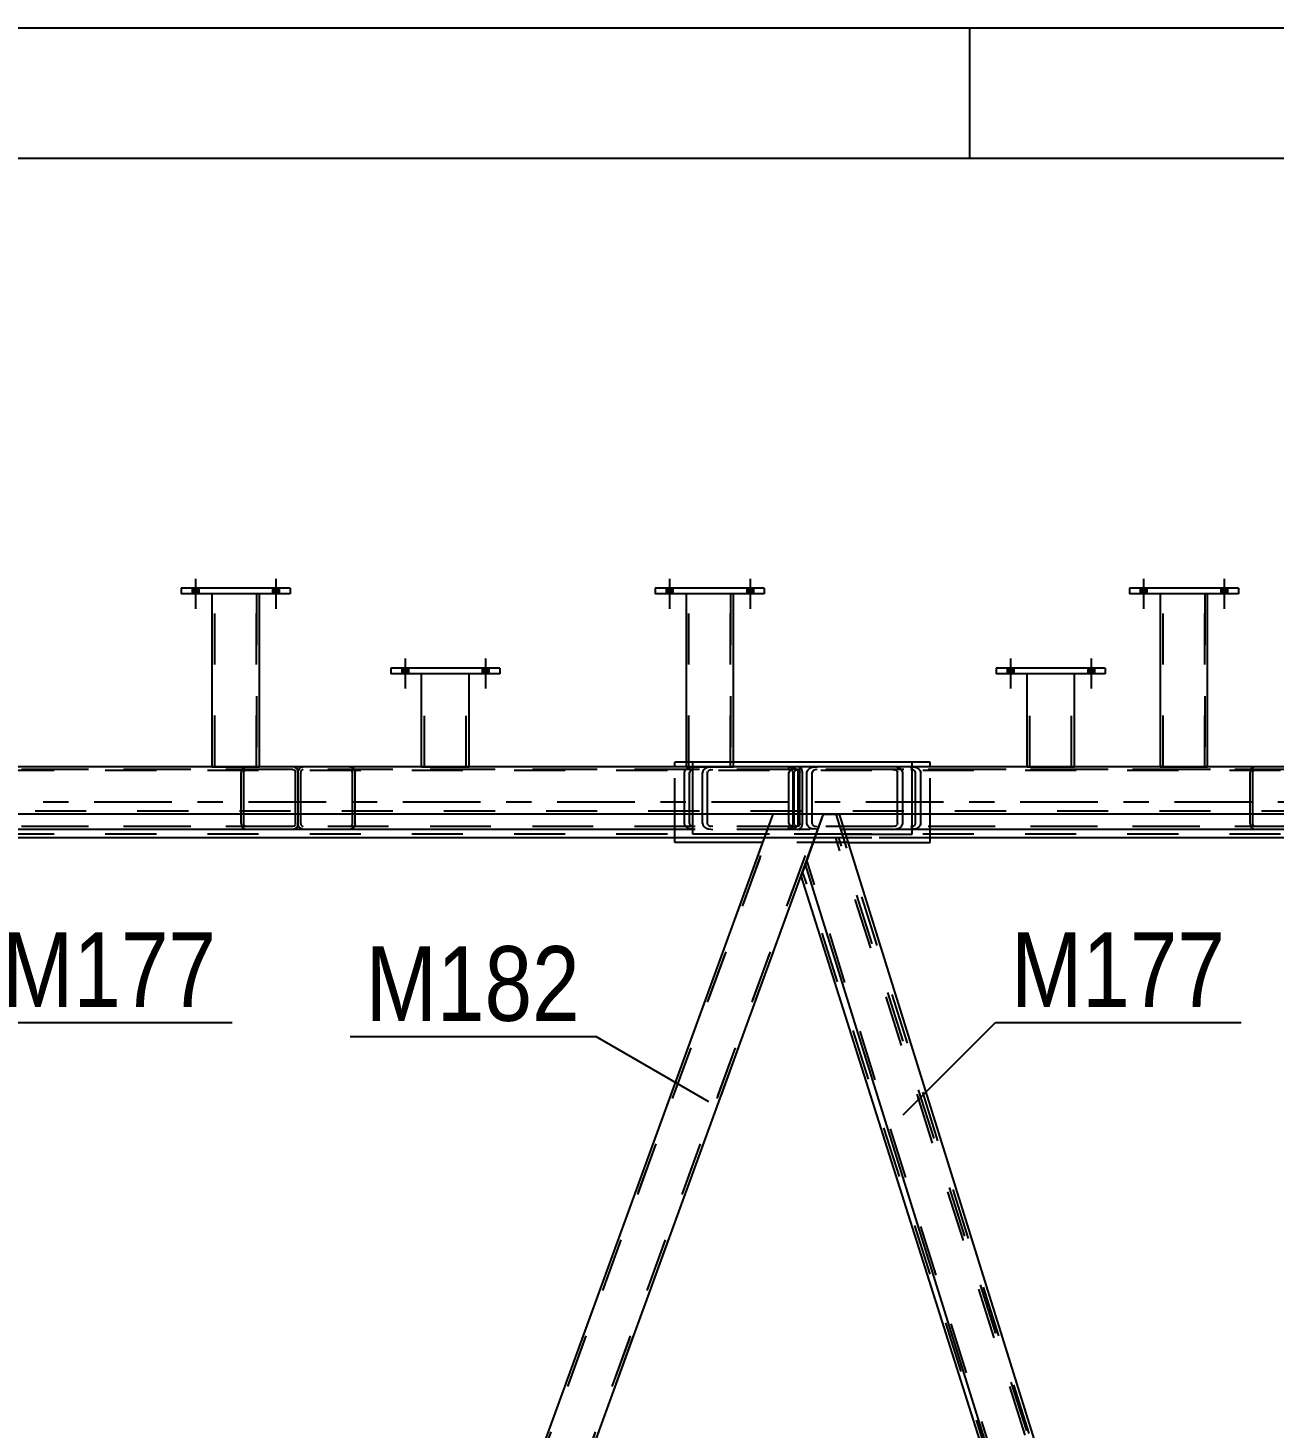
# Model space of a CAD drawing. Header units: millimetres. Extents: x -858 to 331, y -869 to -28.
# Drawn here: x 85.3 to 133.1, y -81.3 to -27.6 of the extents above; entities that cross this region are included whole.
import ezdxf

# ---------------------------------------------------------------- set-up
doc = ezdxf.new("R2010")
doc.units = ezdxf.units.MM
doc.linetypes.add('DXK_LINE_DOT2', pattern=[3.9198, 1.9599, -1.9599])
doc.linetypes.add('DXK_LINE_DOT3', pattern=[5.9187, 2.979, -0.9799, 0.9799, -0.9799])
doc.styles.add('Arial Narrow', font='ARIALN.TTF', dxfattribs={"height": 0.2})

# ---------------------------------------------------------------- blocks, each defined once
blk = doc.blocks.new('Unknown-570393797-1134')
at = {"color": 5, "linetype": 'Continuous'}
for p, q in [((331.435, -27.579), (-857.565, -27.579)), ((121.435, -32.579), (121.435, -27.579)), ((326.435, -32.579), (-852.565, -32.579))]:
    blk.add_line(p, q, dxfattribs=at)
blk = doc.blocks.new('Part-570393797-5240 - 4897')
at = {"color": 2, "linetype": 'Continuous'}
for p, q in [((131.737, -49.066), (127.555, -49.066)), ((127.555, -49.066), (127.555, -49.284)), ((131.737, -49.284), (127.555, -49.284)), ((131.737, -49.066), (131.737, -49.284))]:
    blk.add_line(p, q, dxfattribs=at)
blk = doc.blocks.new('Bolt-570393797-4966 - 4897')
at = {"linetype": 'Continuous'}
for points in [[(99.903, -52.127), (99.648, -52.127), (99.648, -52.345), (99.903, -52.345)], [(99.903, -52.127), (99.648, -52.127), (99.648, -52.345), (99.903, -52.345)], [(102.994, -52.127), (102.739, -52.127), (102.739, -52.345), (102.994, -52.345)], [(102.994, -52.127), (102.739, -52.127), (102.739, -52.345), (102.994, -52.345)]]:
    blk.add_hatch(color=1, dxfattribs=at).paths.add_polyline_path(points)
at = {"color": 1, "linetype": 'Continuous'}
for p, q in [((99.776, -51.763), (99.776, -52.908)), ((99.776, -51.763), (99.776, -52.908)), ((102.866, -51.763), (102.866, -52.908)), ((102.866, -51.763), (102.866, -52.908)), ((99.648, -52.127), (99.648, -52.345)), ((99.648, -52.127), (99.648, -52.345)), ((99.903, -52.127), (99.903, -52.345)), ((99.903, -52.127), (99.903, -52.345)), ((102.739, -52.127), (102.739, -52.345)), ((102.739, -52.127), (102.739, -52.345)), ((102.994, -52.127), (102.994, -52.345)), ((102.994, -52.127), (102.994, -52.345))]:
    blk.add_line(p, q, dxfattribs=at)
blk = doc.blocks.new('Bolt-570393797-4986 - 4897')
at = {"linetype": 'Continuous'}
for points in [[(110.044, -49.066), (109.789, -49.066), (109.789, -49.284), (110.044, -49.284)], [(110.044, -49.066), (109.789, -49.066), (109.789, -49.284), (110.044, -49.284)], [(113.135, -49.066), (112.88, -49.066), (112.88, -49.284), (113.135, -49.284)], [(113.135, -49.066), (112.88, -49.066), (112.88, -49.284), (113.135, -49.284)]]:
    blk.add_hatch(color=1, dxfattribs=at).paths.add_polyline_path(points)
at = {"color": 1, "linetype": 'Continuous'}
for p, q in [((109.916, -48.702), (109.916, -49.848)), ((109.916, -48.702), (109.916, -49.848)), ((113.007, -48.702), (113.007, -49.848)), ((113.007, -48.702), (113.007, -49.848)), ((109.789, -49.066), (109.789, -49.284)), ((109.789, -49.066), (109.789, -49.284)), ((110.044, -49.066), (110.044, -49.284)), ((110.044, -49.066), (110.044, -49.284)), ((112.88, -49.066), (112.88, -49.284)), ((112.88, -49.066), (112.88, -49.284)), ((113.135, -49.066), (113.135, -49.284)), ((113.135, -49.066), (113.135, -49.284))]:
    blk.add_line(p, q, dxfattribs=at)
blk = doc.blocks.new('Part-570393797-5293 - 4897')
at = {"color": 2, "linetype": 'Continuous'}
for p, q in [((115.245, -59.321), (115.825, -57.727)), ((115.825, -57.727), (116.424, -57.727)), ((116.424, -57.727), (133.107, -111.25)), ((115.245, -59.321), (115.122, -59.659)), ((115.122, -59.659), (131.694, -112.827))]:
    blk.add_line(p, q, dxfattribs=at)
at = {"color": 7, "linetype": 'DXK_LINE_DOT2'}
for p, q in [((133.045, -111.419), (116.309, -57.727)), ((115.131, -59.634), (115.245, -59.321)), ((131.808, -112.827), (115.183, -59.49))]:
    blk.add_line(p, q, dxfattribs=at)
blk = doc.blocks.new('Part-570393797-5006 - 4897')
at = {"color": 7, "linetype": 'DXK_LINE_DOT2'}
for p, q in [((93.951, -112.827), (114.006, -57.727)), ((95.654, -112.827), (115.709, -57.727)), ((115.122, -59.659), (115.825, -57.727))]:
    blk.add_line(p, q, dxfattribs=at)
at = {"color": 2, "linetype": 'Continuous'}
for p, q in [((94.409, -111.25), (113.89, -57.727)), ((115.825, -57.727), (113.89, -57.727)), ((95.77, -112.827), (115.122, -59.659))]:
    blk.add_line(p, q, dxfattribs=at)
blk = doc.blocks.new('Part-570393797-5088 - 4897')
at = {"color": 7, "linetype": 'DXK_LINE_DOT2'}
for p, q in [((299.216, -56.018), (-22.286, -56.018)), ((299.216, -55.909), (1.464, -55.909)), ((94.189, -55.909), (92.371, -55.909)), ((112.371, -55.909), (110.553, -55.909)), ((130.555, -55.909), (128.737, -55.909)), ((299.216, -57.618), (-22.286, -57.618)), ((270.614, -57.727), (75.192, -57.727)), ((116.424, -57.727), (113.89, -57.727))]:
    blk.add_line(p, q, dxfattribs=at)
at = {"color": 2, "linetype": 'Continuous'}
for p, q in [((92.371, -55.909), (76.01, -55.909)), ((110.553, -55.909), (94.189, -55.909)), ((128.737, -55.909), (112.371, -55.909)), ((146.916, -55.909), (130.555, -55.909)), ((113.89, -57.727), (77.726, -57.727)), ((152.587, -57.727), (116.424, -57.727))]:
    blk.add_line(p, q, dxfattribs=at)
blk = doc.blocks.new('Part-570393797-5139 - 4897')
at = {"color": 7, "linetype": 'DXK_LINE_DOT2'}
for p, q in [((94.189, -49.284), (92.371, -49.284)), ((92.371, -49.284), (92.371, -55.909)), ((92.48, -55.909), (92.48, -49.284)), ((94.08, -49.284), (94.08, -55.909)), ((94.189, -55.909), (94.189, -49.284)), ((92.371, -55.909), (94.189, -55.909))]:
    blk.add_line(p, q, dxfattribs=at)
blk = doc.blocks.new('Part-570393797-5142 - 4897')
at = {"color": 2, "linetype": 'Continuous'}
for p, q in [((95.371, -49.066), (91.189, -49.066)), ((91.189, -49.066), (91.189, -49.284)), ((95.371, -49.284), (91.189, -49.284)), ((95.371, -49.066), (95.371, -49.284))]:
    blk.add_line(p, q, dxfattribs=at)
blk = doc.blocks.new('Part-570393797-5145 - 4897')
at = {"color": 2, "linetype": 'Continuous'}
for p, q in [((92.371, -49.284), (92.371, -55.909)), ((94.189, -55.909), (94.189, -49.284)), ((92.371, -55.909), (94.189, -55.909))]:
    blk.add_line(p, q, dxfattribs=at)
at = {"color": 7, "linetype": 'DXK_LINE_DOT2'}
for p, q in [((94.189, -49.284), (92.371, -49.284)), ((92.48, -55.909), (92.48, -49.284)), ((94.08, -55.909), (94.08, -49.284)), ((94.072, -55.909), (94.054, -55.909)), ((94.054, -55.909), (94.072, -55.909)), ((94.072, -55.909), (94.08, -55.909)), ((94.08, -55.909), (94.072, -55.909))]:
    blk.add_line(p, q, dxfattribs=at)
blk = doc.blocks.new('Part-570393797-5843 - 4897')
at = {"color": 7, "linetype": 'DXK_LINE_DOT2'}
for p, q in [((95.673, -56.128), (95.689, -56.044)), ((95.673, -57.727), (95.673, -56.128)), ((95.689, -56.044), (95.732, -55.973)), ((95.732, -55.973), (95.796, -55.926)), ((95.78, -56.086), (95.773, -56.128)), ((95.773, -58.091), (95.773, -56.128)), ((95.802, -56.051), (95.78, -56.086)), ((95.796, -55.926), (95.872, -55.91)), ((95.834, -56.027), (95.802, -56.051)), ((95.872, -56.019), (95.834, -56.027)), ((114.824, -55.91), (95.872, -55.91)), ((114.824, -56.019), (95.872, -56.019)), ((97.659, -55.91), (97.735, -55.926)), ((97.697, -56.027), (97.659, -56.019)), ((97.729, -56.051), (97.697, -56.027)), ((97.75, -56.086), (97.729, -56.051)), ((97.735, -55.926), (97.799, -55.973)), ((97.758, -56.128), (97.75, -56.086)), ((97.758, -58.091), (97.758, -56.128)), ((97.799, -55.973), (97.842, -56.044)), ((97.842, -56.044), (97.857, -56.128)), ((97.857, -58.091), (97.857, -56.128)), ((111.21, -56.044), (111.18, -56.128)), ((111.18, -58.091), (111.18, -56.128)), ((111.378, -56.128), (111.393, -56.086)), ((111.378, -58.091), (111.378, -56.128)), ((111.577, -55.91), (111.425, -55.926)), ((111.501, -56.027), (111.577, -56.019)), ((114.498, -56.019), (114.498, -55.91)), ((114.9, -55.926), (114.824, -55.91)), ((114.824, -56.019), (114.862, -56.027)), ((114.862, -56.027), (114.894, -56.051)), ((114.894, -56.051), (114.915, -56.086)), ((114.964, -55.973), (114.9, -55.926)), ((114.915, -56.086), (114.923, -56.128)), ((114.923, -58.091), (114.923, -56.128)), ((115.007, -56.044), (114.964, -55.973)), ((115.022, -56.128), (115.007, -56.044)), ((115.022, -58.091), (115.022, -56.128)), ((95.773, -58.091), (95.78, -58.133)), ((95.78, -58.133), (95.802, -58.168)), ((95.802, -58.168), (95.834, -58.192)), ((95.834, -58.192), (95.872, -58.2)), ((114.824, -58.2), (95.872, -58.2)), ((97.659, -58.2), (97.697, -58.192)), ((97.735, -58.293), (97.659, -58.31)), ((97.697, -58.192), (97.729, -58.168)), ((97.729, -58.168), (97.75, -58.133)), ((97.799, -58.246), (97.735, -58.293)), ((97.75, -58.133), (97.758, -58.091)), ((97.842, -58.175), (97.799, -58.246)), ((97.857, -58.091), (97.842, -58.175)), ((114.824, -58.31), (110.816, -58.31)), ((111.18, -58.091), (111.21, -58.175)), ((111.393, -58.133), (111.378, -58.091)), ((111.425, -58.293), (111.577, -58.31)), ((111.577, -58.2), (111.501, -58.192)), ((114.498, -58.31), (114.498, -58.2)), ((114.862, -58.192), (114.824, -58.2)), ((114.824, -58.31), (114.9, -58.293)), ((114.894, -58.168), (114.862, -58.192)), ((114.915, -58.133), (114.894, -58.168)), ((114.9, -58.293), (114.964, -58.246)), ((114.923, -58.091), (114.915, -58.133)), ((114.964, -58.246), (115.007, -58.175)), ((115.007, -58.175), (115.022, -58.091))]:
    blk.add_line(p, q, dxfattribs=at)
at = {"color": 2, "linetype": 'Continuous'}
for p, q in [((95.673, -58.091), (95.673, -57.727)), ((95.689, -58.175), (95.673, -58.091)), ((95.732, -58.246), (95.689, -58.175)), ((95.796, -58.293), (95.732, -58.246)), ((95.872, -58.31), (95.796, -58.293)), ((110.816, -58.31), (95.872, -58.31))]:
    blk.add_line(p, q, dxfattribs=at)
at = {"color": 7, "linetype": 'DXK_LINE_DOT2'}
for centre, radius, start, end in [((111.486, -56.292), 0.371, 99.5183, 138.064), ((111.531, -56.21), 0.186, 99.5183, 138.064), ((111.486, -57.927), 0.371, 221.936, 260.4817), ((111.531, -58.009), 0.186, 221.936, 260.4817)]:
    blk.add_arc(centre, radius, start, end, dxfattribs=at)
blk = doc.blocks.new('Part-570393797-5166 - 4897')
at = {"color": 7, "linetype": 'DXK_LINE_DOT2'}
for p, q in [((93.987, -112.728), (113.675, -58.637)), ((95.69, -112.728), (115.377, -58.637)), ((95.806, -112.728), (115.493, -58.637)), ((113.492, -58.819), (113.559, -58.637)), ((115.493, -58.637), (113.559, -58.637))]:
    blk.add_line(p, q, dxfattribs=at)
at = {"color": 2, "linetype": 'Continuous'}
blk.add_line((94.409, -111.25), (113.492, -58.819), dxfattribs=at)
blk = doc.blocks.new('Part-570393797-5234 - 4897')
at = {"color": 7, "linetype": 'DXK_LINE_DOT2'}
for p, q in [((131.737, -49.066), (127.555, -49.066)), ((127.555, -49.066), (127.555, -49.284)), ((131.737, -49.284), (127.555, -49.284)), ((131.737, -49.066), (131.737, -49.284))]:
    blk.add_line(p, q, dxfattribs=at)
blk = doc.blocks.new('Part-570393797-5237 - 4897')
at = {"color": 7, "linetype": 'DXK_LINE_DOT2'}
for p, q in [((130.555, -49.284), (128.737, -49.284)), ((128.737, -49.284), (128.737, -55.909)), ((128.846, -55.909), (128.846, -49.284)), ((130.446, -49.284), (130.446, -55.909)), ((130.555, -55.909), (130.555, -49.284)), ((128.737, -55.909), (130.555, -55.909))]:
    blk.add_line(p, q, dxfattribs=at)
blk = doc.blocks.new('Part-570393797-5243 - 4897')
at = {"color": 2, "linetype": 'Continuous'}
for p, q in [((128.737, -49.284), (128.737, -55.909)), ((130.555, -55.909), (130.555, -49.284)), ((128.737, -55.909), (130.555, -55.909))]:
    blk.add_line(p, q, dxfattribs=at)
at = {"color": 7, "linetype": 'DXK_LINE_DOT2'}
for p, q in [((130.555, -49.284), (128.737, -49.284)), ((128.846, -55.909), (128.846, -49.284)), ((130.446, -55.909), (130.446, -49.284)), ((130.438, -55.909), (130.421, -55.909)), ((130.421, -55.909), (130.438, -55.909)), ((130.438, -55.909), (130.446, -55.909)), ((130.446, -55.909), (130.438, -55.909))]:
    blk.add_line(p, q, dxfattribs=at)
blk = doc.blocks.new('Part-570393797-5394 - 4897')
at = {"color": 2, "linetype": 'Continuous'}
for p, q in [((123.63, -55.909), (123.63, -52.344)), ((125.449, -55.909), (125.449, -52.344))]:
    blk.add_line(p, q, dxfattribs=at)
at = {"color": 7, "linetype": 'DXK_LINE_DOT2'}
for p, q in [((125.449, -52.344), (123.63, -52.344)), ((123.739, -55.91), (123.739, -52.344)), ((125.339, -55.91), (125.339, -52.344)), ((123.63, -55.909), (123.63, -55.91)), ((123.63, -55.91), (125.449, -55.91)), ((125.449, -55.91), (125.449, -55.909)), ((125.449, -55.909), (125.449, -55.91))]:
    blk.add_line(p, q, dxfattribs=at)
blk = doc.blocks.new('Part-570393797-5313 - 4897')
at = {"color": 7, "linetype": 'DXK_LINE_DOT2'}
for p, q in [((95.371, -49.066), (91.189, -49.066)), ((91.189, -49.066), (91.189, -49.284)), ((95.371, -49.284), (91.189, -49.284)), ((95.371, -49.066), (95.371, -49.284))]:
    blk.add_line(p, q, dxfattribs=at)
blk = doc.blocks.new('Bolt-570393797-5353 - 4897')
at = {"linetype": 'Continuous'}
for points in [[(91.862, -49.066), (91.607, -49.066), (91.607, -49.284), (91.862, -49.284)], [(91.862, -49.066), (91.607, -49.066), (91.607, -49.284), (91.862, -49.284)], [(94.953, -49.066), (94.698, -49.066), (94.698, -49.284), (94.953, -49.284)], [(94.953, -49.066), (94.698, -49.066), (94.698, -49.284), (94.953, -49.284)]]:
    blk.add_hatch(color=1, dxfattribs=at).paths.add_polyline_path(points)
at = {"color": 1, "linetype": 'Continuous'}
for p, q in [((91.734, -48.702), (91.734, -49.848)), ((91.734, -48.702), (91.734, -49.848)), ((94.825, -48.702), (94.825, -49.848)), ((94.825, -48.702), (94.825, -49.848)), ((91.607, -49.066), (91.607, -49.284)), ((91.607, -49.066), (91.607, -49.284)), ((91.862, -49.066), (91.862, -49.284)), ((91.862, -49.066), (91.862, -49.284)), ((94.698, -49.066), (94.698, -49.284)), ((94.698, -49.066), (94.698, -49.284)), ((94.953, -49.066), (94.953, -49.284)), ((94.953, -49.066), (94.953, -49.284))]:
    blk.add_line(p, q, dxfattribs=at)
blk = doc.blocks.new('Bolt-570393797-5354 - 4897')
at = {"linetype": 'Continuous'}
for points in [[(91.862, -49.066), (91.607, -49.066), (91.607, -49.284), (91.862, -49.284)], [(91.862, -49.066), (91.607, -49.066), (91.607, -49.284), (91.862, -49.284)], [(94.953, -49.066), (94.698, -49.066), (94.698, -49.284), (94.953, -49.284)], [(94.953, -49.066), (94.698, -49.066), (94.698, -49.284), (94.953, -49.284)]]:
    blk.add_hatch(color=1, dxfattribs=at).paths.add_polyline_path(points)
at = {"color": 1, "linetype": 'Continuous'}
for p, q in [((91.734, -48.702), (91.734, -49.848)), ((91.734, -48.702), (91.734, -49.848)), ((94.825, -48.702), (94.825, -49.848)), ((94.825, -48.702), (94.825, -49.848)), ((91.607, -49.066), (91.607, -49.284)), ((91.607, -49.066), (91.607, -49.284)), ((91.862, -49.066), (91.862, -49.284)), ((91.862, -49.066), (91.862, -49.284)), ((94.698, -49.066), (94.698, -49.284)), ((94.698, -49.066), (94.698, -49.284)), ((94.953, -49.066), (94.953, -49.284)), ((94.953, -49.066), (94.953, -49.284))]:
    blk.add_line(p, q, dxfattribs=at)
blk = doc.blocks.new('Bolt-570393797-5355 - 4897')
at = {"linetype": 'Continuous'}
for points in [[(110.044, -49.066), (109.789, -49.066), (109.789, -49.284), (110.044, -49.284)], [(110.044, -49.066), (109.789, -49.066), (109.789, -49.284), (110.044, -49.284)], [(113.135, -49.066), (112.88, -49.066), (112.88, -49.284), (113.135, -49.284)], [(113.135, -49.066), (112.88, -49.066), (112.88, -49.284), (113.135, -49.284)]]:
    blk.add_hatch(color=1, dxfattribs=at).paths.add_polyline_path(points)
at = {"color": 1, "linetype": 'Continuous'}
for p, q in [((109.916, -48.702), (109.916, -49.848)), ((109.916, -48.702), (109.916, -49.848)), ((113.007, -48.702), (113.007, -49.848)), ((113.007, -48.702), (113.007, -49.848)), ((109.789, -49.066), (109.789, -49.284)), ((109.789, -49.066), (109.789, -49.284)), ((110.044, -49.066), (110.044, -49.284)), ((110.044, -49.066), (110.044, -49.284)), ((112.88, -49.066), (112.88, -49.284)), ((112.88, -49.066), (112.88, -49.284)), ((113.135, -49.066), (113.135, -49.284)), ((113.135, -49.066), (113.135, -49.284))]:
    blk.add_line(p, q, dxfattribs=at)
blk = doc.blocks.new('Bolt-570393797-5364 - 4897')
at = {"linetype": 'Continuous'}
for points in [[(123.121, -52.126), (122.867, -52.126), (122.867, -52.344), (123.121, -52.344)], [(123.121, -52.126), (122.867, -52.126), (122.867, -52.344), (123.121, -52.344)], [(126.212, -52.126), (125.958, -52.126), (125.958, -52.344), (126.212, -52.344)], [(126.212, -52.126), (125.958, -52.126), (125.958, -52.344), (126.212, -52.344)]]:
    blk.add_hatch(color=1, dxfattribs=at).paths.add_polyline_path(points)
at = {"color": 1, "linetype": 'Continuous'}
for p, q in [((122.994, -51.762), (122.994, -52.908)), ((122.994, -51.762), (122.994, -52.908)), ((126.085, -51.762), (126.085, -52.908)), ((126.085, -51.762), (126.085, -52.908)), ((122.867, -52.126), (122.867, -52.344)), ((122.867, -52.126), (122.867, -52.344)), ((123.121, -52.126), (123.121, -52.344)), ((123.121, -52.126), (123.121, -52.344)), ((125.958, -52.126), (125.958, -52.344)), ((125.958, -52.126), (125.958, -52.344)), ((126.212, -52.126), (126.212, -52.344)), ((126.212, -52.126), (126.212, -52.344))]:
    blk.add_line(p, q, dxfattribs=at)
blk = doc.blocks.new('Part-570393797-5397 - 4897')
at = {"color": 2, "linetype": 'Continuous'}
for p, q in [((113.553, -49.066), (109.371, -49.066)), ((109.371, -49.066), (109.371, -49.284)), ((113.553, -49.284), (109.371, -49.284)), ((113.553, -49.066), (113.553, -49.284))]:
    blk.add_line(p, q, dxfattribs=at)
blk = doc.blocks.new('Part-570393797-5400 - 4897')
at = {"color": 2, "linetype": 'Continuous'}
for p, q in [((110.553, -49.284), (110.553, -55.909)), ((112.371, -55.909), (112.371, -49.284)), ((110.553, -55.909), (112.371, -55.909))]:
    blk.add_line(p, q, dxfattribs=at)
at = {"color": 7, "linetype": 'DXK_LINE_DOT2'}
for p, q in [((112.371, -49.284), (110.553, -49.284)), ((110.662, -55.909), (110.662, -49.284)), ((112.262, -55.909), (112.262, -49.284)), ((112.254, -55.909), (112.236, -55.909)), ((112.236, -55.909), (112.254, -55.909)), ((112.254, -55.909), (112.262, -55.909)), ((112.262, -55.909), (112.254, -55.909))]:
    blk.add_line(p, q, dxfattribs=at)
blk = doc.blocks.new('Part-570393797-5814 - 4897')
at = {"color": 7, "linetype": 'DXK_LINE_DOT2'}
for p, q in [((297.987, -55.909), (-19.57, -55.91)), ((297.987, -56.055), (-19.57, -56.055)), ((297.987, -58.491), (-19.57, -58.491)), ((297.987, -58.637), (32.731, -58.637)), ((119.919, -58.637), (110.125, -58.637))]:
    blk.add_line(p, q, dxfattribs=at)
at = {"color": 7, "linetype": 'DXK_LINE_DOT3'}
blk.add_line((297.987, -57.273), (-19.57, -57.273), dxfattribs=at)
at = {"color": 2, "linetype": 'Continuous'}
for p, q in [((110.125, -58.637), (81.222, -58.637)), ((148.823, -58.637), (119.919, -58.637))]:
    blk.add_line(p, q, dxfattribs=at)
blk = doc.blocks.new('Part-570393797-5441 - 4897')
at = {"color": 7, "linetype": 'DXK_LINE_DOT2'}
for p, q in [((113.553, -49.066), (109.371, -49.066)), ((109.371, -49.066), (109.371, -49.284)), ((113.553, -49.284), (109.371, -49.284)), ((113.553, -49.066), (113.553, -49.284))]:
    blk.add_line(p, q, dxfattribs=at)
blk = doc.blocks.new('Part-570393797-5466 - 4897')
at = {"color": 2, "linetype": 'Continuous'}
for p, q in [((100.412, -55.909), (100.412, -52.345)), ((102.23, -55.909), (102.23, -52.345))]:
    blk.add_line(p, q, dxfattribs=at)
at = {"color": 7, "linetype": 'DXK_LINE_DOT2'}
for p, q in [((102.23, -52.345), (100.412, -52.345)), ((100.521, -55.911), (100.521, -52.345)), ((102.121, -55.911), (102.121, -52.345)), ((100.412, -55.909), (100.412, -55.911)), ((100.412, -55.911), (102.23, -55.911)), ((102.23, -55.911), (102.23, -55.909)), ((102.23, -55.909), (102.23, -55.911))]:
    blk.add_line(p, q, dxfattribs=at)
blk = doc.blocks.new('Bolt-570393797-5467 - 4897')
at = {"linetype": 'Continuous'}
for points in [[(128.228, -49.066), (127.973, -49.066), (127.973, -49.284), (128.228, -49.284)], [(128.228, -49.066), (127.973, -49.066), (127.973, -49.284), (128.228, -49.284)], [(131.319, -49.066), (131.064, -49.066), (131.064, -49.284), (131.319, -49.284)], [(131.319, -49.066), (131.064, -49.066), (131.064, -49.284), (131.319, -49.284)]]:
    blk.add_hatch(color=1, dxfattribs=at).paths.add_polyline_path(points)
at = {"color": 1, "linetype": 'Continuous'}
for p, q in [((128.101, -48.702), (128.101, -49.848)), ((128.101, -48.702), (128.101, -49.848)), ((131.192, -48.702), (131.192, -49.848)), ((131.192, -48.702), (131.192, -49.848)), ((127.973, -49.066), (127.973, -49.284)), ((127.973, -49.066), (127.973, -49.284)), ((128.228, -49.066), (128.228, -49.284)), ((128.228, -49.066), (128.228, -49.284)), ((131.064, -49.066), (131.064, -49.284)), ((131.064, -49.066), (131.064, -49.284)), ((131.319, -49.066), (131.319, -49.284)), ((131.319, -49.066), (131.319, -49.284))]:
    blk.add_line(p, q, dxfattribs=at)
blk = doc.blocks.new('Bolt-570393797-5468 - 4897')
at = {"linetype": 'Continuous'}
for points in [[(128.228, -49.066), (127.973, -49.066), (127.973, -49.284), (128.228, -49.284)], [(128.228, -49.066), (127.973, -49.066), (127.973, -49.284), (128.228, -49.284)], [(131.319, -49.066), (131.064, -49.066), (131.064, -49.284), (131.319, -49.284)], [(131.319, -49.066), (131.064, -49.066), (131.064, -49.284), (131.319, -49.284)]]:
    blk.add_hatch(color=1, dxfattribs=at).paths.add_polyline_path(points)
at = {"color": 1, "linetype": 'Continuous'}
for p, q in [((128.101, -48.702), (128.101, -49.848)), ((128.101, -48.702), (128.101, -49.848)), ((131.192, -48.702), (131.192, -49.848)), ((131.192, -48.702), (131.192, -49.848)), ((127.973, -49.066), (127.973, -49.284)), ((127.973, -49.066), (127.973, -49.284)), ((128.228, -49.066), (128.228, -49.284)), ((128.228, -49.066), (128.228, -49.284)), ((131.064, -49.066), (131.064, -49.284)), ((131.064, -49.066), (131.064, -49.284)), ((131.319, -49.066), (131.319, -49.284)), ((131.319, -49.066), (131.319, -49.284))]:
    blk.add_line(p, q, dxfattribs=at)
blk = doc.blocks.new('Part-570393797-5491 - 4897')
at = {"color": 7, "linetype": 'DXK_LINE_DOT2'}
for p, q in [((110.816, -57.727), (110.816, -55.728)), ((112.371, -55.728), (110.816, -55.728)), ((119.228, -57.727), (119.228, -55.909)), ((116.662, -58.491), (113.612, -58.491))]:
    blk.add_line(p, q, dxfattribs=at)
at = {"color": 2, "linetype": 'Continuous'}
for p, q in [((119.228, -55.728), (112.371, -55.728)), ((119.228, -55.909), (119.228, -55.728)), ((110.816, -58.491), (110.816, -57.727)), ((119.228, -58.491), (119.228, -57.727)), ((113.612, -58.491), (110.816, -58.491)), ((116.662, -58.491), (119.228, -58.491))]:
    blk.add_line(p, q, dxfattribs=at)
blk = doc.blocks.new('Part-570393797-5494 - 4897')
at = {"color": 2, "linetype": 'Continuous'}
for p, q in [((103.412, -52.127), (99.23, -52.127)), ((99.23, -52.127), (99.23, -52.345)), ((103.412, -52.345), (99.23, -52.345)), ((103.412, -52.127), (103.412, -52.345))]:
    blk.add_line(p, q, dxfattribs=at)
blk = doc.blocks.new('Part-570393797-5840 - 4897')
at = {"color": 7, "linetype": 'DXK_LINE_DOT2'}
for p, q in [((75.83, -56.044), (75.8, -56.128)), ((75.8, -58.091), (75.8, -56.128)), ((75.999, -56.128), (76.014, -56.086)), ((75.999, -58.091), (75.999, -56.128)), ((76.197, -55.91), (76.045, -55.926)), ((76.121, -56.027), (76.197, -56.019)), ((114.459, -55.91), (76.197, -55.91)), ((114.459, -56.019), (76.197, -56.019)), ((79.922, -55.926), (79.77, -55.91)), ((79.77, -56.019), (79.846, -56.027)), ((79.954, -56.086), (79.969, -56.128)), ((79.969, -58.091), (79.969, -56.128)), ((80.167, -56.128), (80.137, -56.044)), ((80.167, -58.091), (80.167, -56.128)), ((110.489, -56.128), (110.519, -56.044)), ((110.489, -58.091), (110.489, -56.128)), ((110.703, -56.086), (110.687, -56.128)), ((110.687, -58.091), (110.687, -56.128)), ((110.734, -55.926), (110.886, -55.91)), ((110.886, -56.019), (110.81, -56.027)), ((114.459, -55.91), (114.611, -55.926)), ((114.535, -56.027), (114.459, -56.019)), ((114.658, -56.128), (114.642, -56.086)), ((114.658, -58.091), (114.658, -56.128)), ((114.826, -56.044), (114.856, -56.128)), ((114.856, -58.091), (114.856, -56.128)), ((75.8, -58.091), (75.83, -58.175)), ((76.014, -58.133), (75.999, -58.091)), ((76.045, -58.293), (76.197, -58.31)), ((76.197, -58.2), (76.121, -58.192)), ((114.459, -58.2), (76.197, -58.2)), ((80.531, -58.31), (76.197, -58.31)), ((79.846, -58.192), (79.77, -58.2)), ((79.77, -58.31), (79.922, -58.293)), ((79.969, -58.091), (79.954, -58.133)), ((80.137, -58.175), (80.167, -58.091)), ((114.459, -58.31), (95.872, -58.31)), ((110.519, -58.175), (110.489, -58.091)), ((110.687, -58.091), (110.703, -58.133)), ((110.886, -58.31), (110.734, -58.293)), ((110.81, -58.192), (110.886, -58.2)), ((114.459, -58.2), (114.535, -58.192)), ((114.611, -58.293), (114.459, -58.31)), ((114.642, -58.133), (114.658, -58.091)), ((114.856, -58.091), (114.826, -58.175))]:
    blk.add_line(p, q, dxfattribs=at)
at = {"color": 2, "linetype": 'Continuous'}
blk.add_line((95.872, -58.31), (80.531, -58.31), dxfattribs=at)
at = {"color": 7, "linetype": 'DXK_LINE_DOT2'}
for centre, radius, start, end in [((76.107, -56.292), 0.371, 99.5183, 138.064), ((76.152, -56.21), 0.186, 99.5183, 138.064), ((79.816, -56.21), 0.186, 41.936, 80.4817), ((79.861, -56.292), 0.371, 41.936, 80.4817), ((110.795, -56.292), 0.371, 99.5183, 138.064), ((110.841, -56.21), 0.186, 99.5183, 138.064), ((114.504, -56.21), 0.186, 41.936, 80.4817), ((114.55, -56.292), 0.371, 41.936, 80.4817), ((76.107, -57.927), 0.371, 221.936, 260.4817), ((76.152, -58.009), 0.186, 221.936, 260.4817), ((79.816, -58.009), 0.186, 279.5183, 318.064), ((79.861, -57.927), 0.371, 279.5183, 318.064), ((110.795, -57.927), 0.371, 221.936, 260.4817), ((110.841, -58.009), 0.186, 221.936, 260.4817), ((114.504, -58.009), 0.186, 279.5183, 318.064), ((114.55, -57.927), 0.371, 279.5183, 318.064)]:
    blk.add_arc(centre, radius, start, end, dxfattribs=at)
blk = doc.blocks.new('Part-570393797-5632 - 4897')
at = {"color": 7, "linetype": 'DXK_LINE_DOT2'}
for p, q in [((112.371, -49.284), (110.553, -49.284)), ((110.553, -49.284), (110.553, -55.909)), ((110.662, -55.909), (110.662, -49.284)), ((112.262, -49.284), (112.262, -55.909)), ((112.371, -55.909), (112.371, -49.284)), ((110.553, -55.909), (112.371, -55.909))]:
    blk.add_line(p, q, dxfattribs=at)
blk = doc.blocks.new('Part-570393797-5645 - 4897')
at = {"color": 2, "linetype": 'Continuous'}
for p, q in [((126.63, -52.126), (122.449, -52.126)), ((122.449, -52.126), (122.449, -52.344)), ((126.63, -52.344), (122.449, -52.344)), ((126.63, -52.126), (126.63, -52.344))]:
    blk.add_line(p, q, dxfattribs=at)
blk = doc.blocks.new('Part-570393797-5660 - 4897')
at = {"color": 7, "linetype": 'DXK_LINE_DOT2'}
for p, q in [((115.188, -56.128), (115.218, -56.044)), ((115.188, -58.091), (115.188, -56.128)), ((115.402, -56.086), (115.387, -56.128)), ((115.387, -58.091), (115.387, -56.128)), ((115.433, -55.926), (115.585, -55.91)), ((115.585, -56.019), (115.509, -56.027)), ((134.172, -55.91), (115.585, -55.91)), ((134.172, -56.019), (115.585, -56.019)), ((119.158, -55.91), (119.31, -55.926)), ((119.234, -56.027), (119.158, -56.019)), ((119.357, -56.128), (119.342, -56.086)), ((119.357, -58.091), (119.357, -56.128)), ((119.525, -56.044), (119.555, -56.128)), ((119.555, -58.091), (119.555, -56.128)), ((132.202, -56.044), (132.187, -56.128)), ((132.187, -58.091), (132.187, -56.128)), ((132.245, -55.973), (132.202, -56.044)), ((132.31, -55.926), (132.245, -55.973)), ((132.286, -56.128), (132.294, -56.086)), ((132.286, -58.091), (132.286, -56.128)), ((132.294, -56.086), (132.316, -56.051)), ((132.386, -55.91), (132.31, -55.926)), ((132.316, -56.051), (132.348, -56.027)), ((132.348, -56.027), (132.386, -56.019)), ((134.248, -55.926), (134.172, -55.91)), ((134.172, -56.019), (134.21, -56.027)), ((134.21, -56.027), (134.243, -56.051)), ((134.243, -56.051), (134.264, -56.086)), ((134.313, -55.973), (134.248, -55.926)), ((134.264, -56.086), (134.272, -56.128)), ((134.272, -58.091), (134.272, -56.128)), ((134.356, -56.044), (134.313, -55.973)), ((134.371, -56.128), (134.356, -56.044)), ((134.371, -58.091), (134.371, -56.128)), ((115.218, -58.175), (115.188, -58.091)), ((115.387, -58.091), (115.402, -58.133)), ((115.546, -58.305), (115.433, -58.293)), ((115.509, -58.192), (115.585, -58.2)), ((115.585, -58.31), (115.546, -58.305)), ((134.172, -58.2), (115.585, -58.2)), ((134.172, -58.31), (115.585, -58.31)), ((119.158, -58.2), (119.234, -58.192)), ((119.31, -58.293), (119.158, -58.31)), ((119.342, -58.133), (119.357, -58.091)), ((119.555, -58.091), (119.525, -58.175)), ((132.187, -58.091), (132.202, -58.175)), ((132.202, -58.175), (132.245, -58.246)), ((132.245, -58.246), (132.31, -58.293)), ((132.294, -58.133), (132.286, -58.091)), ((132.316, -58.169), (132.294, -58.133)), ((132.31, -58.293), (132.386, -58.31)), ((132.348, -58.192), (132.316, -58.169)), ((132.386, -58.2), (132.348, -58.192)), ((134.21, -58.192), (134.172, -58.2)), ((134.172, -58.31), (134.248, -58.293)), ((134.243, -58.169), (134.21, -58.192)), ((134.264, -58.133), (134.243, -58.169)), ((134.248, -58.293), (134.313, -58.246)), ((134.272, -58.091), (134.264, -58.133)), ((134.313, -58.246), (134.356, -58.175)), ((134.356, -58.175), (134.371, -58.091))]:
    blk.add_line(p, q, dxfattribs=at)
for centre, radius, start, end in [((115.495, -56.292), 0.371, 99.5183, 138.064), ((115.54, -56.21), 0.186, 99.5183, 138.064), ((119.204, -56.21), 0.186, 41.936, 80.4817), ((119.249, -56.292), 0.371, 41.936, 80.4817), ((115.495, -57.927), 0.371, 221.936, 260.4817), ((115.54, -58.009), 0.186, 221.936, 260.4817), ((119.204, -58.009), 0.186, 279.5183, 318.064), ((119.249, -57.927), 0.371, 279.5183, 318.064)]:
    blk.add_arc(centre, radius, start, end, dxfattribs=at)
blk = doc.blocks.new('Part-570393797-5693 - 4897')
at = {"color": 7, "linetype": 'DXK_LINE_DOT2'}
for p, q in [((76.491, -56.128), (76.521, -56.044)), ((76.491, -58.091), (76.491, -56.128)), ((76.704, -56.086), (76.689, -56.128)), ((76.689, -58.091), (76.689, -56.128)), ((76.736, -55.926), (76.888, -55.91)), ((76.888, -56.019), (76.812, -56.027)), ((95.475, -55.91), (76.888, -55.91)), ((95.475, -56.019), (76.888, -56.019)), ((80.461, -55.91), (80.613, -55.926)), ((80.537, -56.027), (80.461, -56.019)), ((80.66, -56.128), (80.644, -56.086)), ((80.66, -58.091), (80.66, -56.128)), ((80.828, -56.044), (80.858, -56.128)), ((80.858, -58.091), (80.858, -56.128)), ((93.505, -56.044), (93.49, -56.128)), ((93.49, -58.091), (93.49, -56.128)), ((93.548, -55.973), (93.505, -56.044)), ((93.612, -55.926), (93.548, -55.973)), ((93.589, -56.128), (93.597, -56.086)), ((93.589, -58.091), (93.589, -56.128)), ((93.597, -56.086), (93.618, -56.051)), ((93.688, -55.91), (93.612, -55.926)), ((93.618, -56.051), (93.65, -56.027)), ((93.65, -56.027), (93.688, -56.019)), ((95.551, -55.926), (95.475, -55.91)), ((95.475, -56.019), (95.513, -56.027)), ((95.513, -56.027), (95.545, -56.051)), ((95.545, -56.051), (95.567, -56.086)), ((95.615, -55.973), (95.551, -55.926)), ((95.567, -56.086), (95.574, -56.128)), ((95.574, -58.091), (95.574, -56.128)), ((95.658, -56.044), (95.615, -55.973)), ((95.673, -56.128), (95.658, -56.044)), ((95.673, -58.091), (95.673, -56.128)), ((76.521, -58.175), (76.491, -58.091)), ((76.689, -58.091), (76.704, -58.133)), ((76.849, -58.305), (76.736, -58.293)), ((76.812, -58.192), (76.888, -58.2)), ((76.888, -58.31), (76.849, -58.305)), ((95.475, -58.2), (76.888, -58.2)), ((95.475, -58.31), (76.888, -58.31)), ((80.461, -58.2), (80.537, -58.192)), ((80.613, -58.293), (80.461, -58.31)), ((80.644, -58.133), (80.66, -58.091)), ((80.858, -58.091), (80.828, -58.175)), ((93.49, -58.091), (93.505, -58.175)), ((93.505, -58.175), (93.548, -58.246)), ((93.548, -58.246), (93.612, -58.293)), ((93.597, -58.133), (93.589, -58.091)), ((93.618, -58.168), (93.597, -58.133)), ((93.612, -58.293), (93.688, -58.31)), ((93.65, -58.192), (93.618, -58.168)), ((93.688, -58.2), (93.65, -58.192)), ((95.513, -58.192), (95.475, -58.2)), ((95.475, -58.31), (95.551, -58.293)), ((95.545, -58.168), (95.513, -58.192)), ((95.567, -58.133), (95.545, -58.168)), ((95.551, -58.293), (95.615, -58.246)), ((95.574, -58.091), (95.567, -58.133)), ((95.615, -58.246), (95.658, -58.175)), ((95.658, -58.175), (95.673, -58.091))]:
    blk.add_line(p, q, dxfattribs=at)
for centre, radius, start, end in [((76.797, -56.292), 0.371, 99.5183, 138.064), ((76.843, -56.21), 0.186, 99.5183, 138.064), ((80.506, -56.21), 0.186, 41.936, 80.4817), ((80.552, -56.292), 0.371, 41.936, 80.4817), ((76.797, -57.927), 0.371, 221.936, 260.4817), ((76.843, -58.009), 0.186, 221.936, 260.4817), ((80.506, -58.009), 0.186, 279.5183, 318.064), ((80.552, -57.927), 0.371, 279.5183, 318.064)]:
    blk.add_arc(centre, radius, start, end, dxfattribs=at)
blk = doc.blocks.new('Part-570393797-5733 - 4897')
at = {"color": 2, "linetype": 'Continuous'}
for p, q in [((110.553, -55.728), (110.125, -55.728)), ((110.125, -55.909), (110.125, -55.728)), ((119.919, -55.728), (119.228, -55.728)), ((119.919, -55.909), (119.919, -55.728)), ((110.125, -58.819), (110.125, -58.31)), ((119.919, -58.819), (119.919, -58.31)), ((113.493, -58.819), (110.125, -58.819)), ((116.764, -58.819), (119.919, -58.819))]:
    blk.add_line(p, q, dxfattribs=at)
at = {"color": 7, "linetype": 'DXK_LINE_DOT2'}
for p, q in [((119.228, -55.728), (110.553, -55.728)), ((110.125, -58.31), (110.125, -55.909)), ((119.919, -58.31), (119.919, -55.909)), ((116.764, -58.819), (113.493, -58.819))]:
    blk.add_line(p, q, dxfattribs=at)
blk = doc.blocks.new('Part-570393797-5818 - 4897')
at = {"color": 7, "linetype": 'DXK_LINE_DOT2'}
for p, q in [((115.493, -58.637), (114.963, -60.094)), ((116.408, -58.637), (115.493, -58.637)), ((133.038, -111.439), (116.294, -58.637)), ((133.099, -111.271), (116.408, -58.637)), ((114.963, -60.094), (114.963, -60.094)), ((114.963, -60.094), (114.963, -60.094)), ((131.768, -112.728), (115.024, -59.926))]:
    blk.add_line(p, q, dxfattribs=at)
at = {"color": 2, "linetype": 'Continuous'}
blk.add_line((131.596, -112.546), (114.963, -60.094), dxfattribs=at)
blk = doc.blocks.new('Part-570393797-5834 - 4897')
at = {"color": 7, "linetype": 'DXK_LINE_DOT2'}
for p, q in [((114.528, -56.044), (114.498, -56.128)), ((114.498, -58.091), (114.498, -56.128)), ((114.696, -56.128), (114.711, -56.086)), ((114.696, -58.091), (114.696, -56.128)), ((114.895, -55.91), (114.743, -55.926)), ((114.819, -56.027), (114.895, -56.019)), ((153.156, -55.91), (114.895, -55.91)), ((153.156, -56.019), (114.895, -56.019)), ((118.62, -55.926), (118.468, -55.91)), ((118.468, -56.019), (118.544, -56.027)), ((118.651, -56.086), (118.666, -56.128)), ((118.666, -58.091), (118.666, -56.128)), ((118.865, -56.128), (118.835, -56.044)), ((118.865, -58.091), (118.865, -56.128)), ((149.186, -56.128), (149.217, -56.044)), ((149.186, -58.091), (149.186, -56.128)), ((149.4, -56.086), (149.385, -56.128)), ((149.385, -58.091), (149.385, -56.128)), ((149.431, -55.926), (149.583, -55.91)), ((149.583, -56.019), (149.507, -56.027)), ((153.156, -55.91), (153.308, -55.926)), ((153.232, -56.027), (153.156, -56.019)), ((153.355, -56.128), (153.34, -56.086)), ((153.355, -58.091), (153.355, -56.128)), ((153.523, -56.044), (153.526, -56.051)), ((153.526, -56.051), (153.553, -56.128)), ((153.553, -58.091), (153.553, -56.128)), ((114.498, -58.091), (114.528, -58.175)), ((114.711, -58.133), (114.696, -58.091)), ((114.743, -58.293), (114.895, -58.31)), ((114.895, -58.2), (114.819, -58.192)), ((153.156, -58.2), (114.895, -58.2)), ((119.228, -58.31), (114.895, -58.31)), ((118.544, -58.192), (118.468, -58.2)), ((118.468, -58.31), (118.62, -58.293)), ((118.666, -58.091), (118.651, -58.133)), ((118.835, -58.175), (118.865, -58.091)), ((153.156, -58.31), (134.569, -58.31)), ((149.217, -58.175), (149.186, -58.091)), ((149.385, -58.091), (149.4, -58.133)), ((149.583, -58.31), (149.431, -58.293)), ((149.507, -58.192), (149.583, -58.2)), ((153.156, -58.2), (153.232, -58.192)), ((153.308, -58.293), (153.156, -58.31)), ((153.34, -58.133), (153.355, -58.091)), ((153.553, -58.091), (153.523, -58.175))]:
    blk.add_line(p, q, dxfattribs=at)
at = {"color": 2, "linetype": 'Continuous'}
blk.add_line((134.569, -58.31), (119.228, -58.31), dxfattribs=at)
at = {"color": 7, "linetype": 'DXK_LINE_DOT2'}
for centre, radius, start, end in [((114.804, -56.292), 0.371, 99.5183, 138.064), ((114.849, -56.21), 0.186, 99.5183, 138.064), ((118.513, -56.21), 0.186, 41.936, 80.4817), ((118.558, -56.292), 0.371, 41.936, 80.4817), ((149.493, -56.292), 0.371, 99.5183, 138.064), ((149.538, -56.21), 0.186, 99.5183, 138.064), ((153.202, -56.21), 0.186, 41.936, 80.4817), ((153.247, -56.292), 0.371, 41.936, 80.4817), ((114.804, -57.927), 0.371, 221.936, 260.4817), ((114.849, -58.009), 0.186, 221.936, 260.4817), ((118.513, -58.009), 0.186, 279.5183, 318.064), ((118.558, -57.927), 0.371, 279.5183, 318.064), ((149.493, -57.927), 0.371, 221.936, 260.4817), ((149.538, -58.009), 0.186, 221.936, 260.4817), ((153.202, -58.009), 0.186, 279.5183, 318.064), ((153.247, -57.927), 0.371, 279.5183, 318.064)]:
    blk.add_arc(centre, radius, start, end, dxfattribs=at)
blk = doc.blocks.new('Mark-570393797-5002 - 4897')
at = {"color": 30, "linetype": 'Continuous'}
for p in [(97.668, -66.253), (111.421, -68.753)]:
    blk.add_line(p, (107.091, -66.253), dxfattribs=at)
at = {"color": 0}
blk.add_wipeout([(106.491, -65.653), (106.491, -62.653), (98.268, -62.653), (98.268, -65.653)], dxfattribs=at)
blk.add_wipeout([(106.491, -65.653), (106.491, -62.653), (98.268, -62.653), (98.268, -65.653)], dxfattribs=at)
at = {"color": 3, "style": 'Arial Narrow'}
blk.add_text('M182', height=2.8633, dxfattribs=at).set_placement((98.268, -65.653))
blk = doc.blocks.new('Mark-570393797-5289 - 4897')
at = {"color": 30, "linetype": 'Continuous'}
for p, q in [((118.882, -69.257), (122.418, -65.721)), ((122.418, -65.721), (131.841, -65.721))]:
    blk.add_line(p, q, dxfattribs=at)
at = {"color": 0}
blk.add_wipeout([(131.241, -65.121), (131.241, -62.121), (123.018, -62.121), (123.018, -65.121)], dxfattribs=at)
blk.add_wipeout([(131.241, -65.121), (131.241, -62.121), (123.018, -62.121), (123.018, -65.121)], dxfattribs=at)
at = {"color": 3, "style": 'Arial Narrow'}
blk.add_text('M177', height=2.8633, dxfattribs=at).set_placement((123.018, -65.121))
blk = doc.blocks.new('Mark-570393797-5294 - 4897')
at = {"color": 30, "linetype": 'Continuous'}
for p, q in [((80.185, -69.257), (83.721, -65.721)), ((83.721, -65.721), (93.144, -65.721))]:
    blk.add_line(p, q, dxfattribs=at)
at = {"color": 0}
blk.add_wipeout([(92.544, -65.121), (92.544, -62.121), (84.321, -62.121), (84.321, -65.121)], dxfattribs=at)
blk.add_wipeout([(92.544, -65.121), (92.544, -62.121), (84.321, -62.121), (84.321, -65.121)], dxfattribs=at)
at = {"color": 3, "style": 'Arial Narrow'}
blk.add_text('M177', height=2.8633, dxfattribs=at).set_placement((84.321, -65.121))

msp = doc.modelspace()

# ---------------------------------------------------------------- block references
for name in ['Unknown-570393797-1134', 'Bolt-570393797-5353 - 4897', 'Bolt-570393797-5354 - 4897', 'Bolt-570393797-4986 - 4897', 'Bolt-570393797-5355 - 4897', 'Bolt-570393797-5467 - 4897', 'Bolt-570393797-5468 - 4897', 'Part-570393797-5142 - 4897', 'Part-570393797-5313 - 4897', 'Part-570393797-5139 - 4897', 'Part-570393797-5145 - 4897', 'Part-570393797-5397 - 4897', 'Part-570393797-5441 - 4897', 'Part-570393797-5400 - 4897', 'Part-570393797-5632 - 4897', 'Part-570393797-5240 - 4897', 'Part-570393797-5234 - 4897', 'Part-570393797-5237 - 4897', 'Part-570393797-5243 - 4897', 'Bolt-570393797-4966 - 4897', 'Bolt-570393797-5364 - 4897', 'Part-570393797-5494 - 4897', 'Part-570393797-5466 - 4897', 'Part-570393797-5645 - 4897', 'Part-570393797-5394 - 4897', 'Part-570393797-5088 - 4897', 'Part-570393797-5733 - 4897', 'Part-570393797-5491 - 4897', 'Part-570393797-5814 - 4897', 'Part-570393797-5840 - 4897', 'Part-570393797-5693 - 4897', 'Part-570393797-5843 - 4897', 'Part-570393797-5834 - 4897', 'Part-570393797-5660 - 4897', 'Part-570393797-5006 - 4897', 'Part-570393797-5293 - 4897', 'Part-570393797-5166 - 4897', 'Part-570393797-5818 - 4897']:
    msp.add_blockref(name, (0, 0))

# ---------------------------------------------------------------- next in the draw order: block references
for name in ['Mark-570393797-5294 - 4897', 'Mark-570393797-5289 - 4897', 'Mark-570393797-5002 - 4897']:
    msp.add_blockref(name, (0, 0))

doc.saveas('drawing.dxf')
